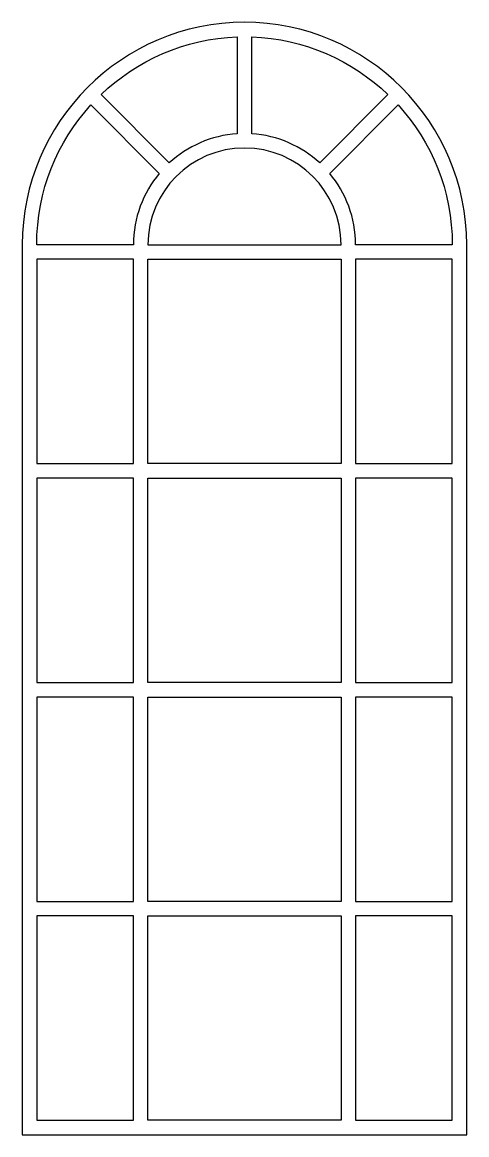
# Model space of a CAD drawing. Header units: centimetres. Extents: x 9.3 to 16.5, y -9 to 9.
import ezdxf

# ---------------------------------------------------------------- set-up
doc = ezdxf.new("R2010")
doc.units = ezdxf.units.CM
doc.header["$MEASUREMENT"] = 0
doc.layers.add('layer 1', color=7, linetype='Continuous')

msp = doc.modelspace()

# ---------------------------------------------------------------- linework, layer by layer
at = {"layer": 'layer 1', "color": 250, "lineweight": 30}
for points, knots in [([(16.54919, 5.40057), (16.54919, 5.40057), (16.54919, -9.00022), (16.54919, -9.00022), (16.54919, -9.00022), (16.54919, -9.00022), (9.3488, -9.00022), (9.3488, -9.00022), (9.3488, -9.00022), (9.3488, -9.00022), (9.3488, 5.40057), (9.3488, 5.40057), (9.3488, 5.40057), (9.3488, 7.38349), (10.96607, 9.00077), (12.94899, 9.00077), (12.94899, 9.00077), (14.93191, 9.00077), (16.54919, 7.38349), (16.54919, 5.40057)], [0, 0, 0, 0, 0.16666667, 0.16666667, 0.16666667, 0.16666667, 0.33333333, 0.33333333, 0.33333333, 0.33333333, 0.5, 0.5, 0.5, 0.5, 0.66666667, 0.66666667, 0.66666667, 0.66666667, 1, 1, 1, 1]), ([(12.8316, 8.76369), (11.97802, 8.73417), (11.20359, 8.38404), (10.62511, 7.83065), (10.62511, 7.83065), (10.62511, 7.83065), (11.73143, 6.72432), (11.73143, 6.72432), (11.73143, 6.72432), (12.02533, 6.99486), (12.40897, 7.16929), (12.8316, 7.19673), (12.8316, 7.19673), (12.8316, 7.19673), (12.8316, 8.76369), (12.8316, 8.76369)], [0, 0, 0, 0, 0.2, 0.2, 0.2, 0.2, 0.4, 0.4, 0.4, 0.4, 0.6, 0.6, 0.6, 0.6, 1, 1, 1, 1]), ([(15.27288, 7.83064), (14.6944, 8.38404), (13.91997, 8.73417), (13.06639, 8.76369), (13.06639, 8.76369), (13.06639, 8.76369), (13.06639, 7.19673), (13.06639, 7.19673), (13.06639, 7.19673), (13.48902, 7.16929), (13.87266, 6.99486), (14.16656, 6.72432), (14.16656, 6.72432), (14.16656, 6.72432), (15.27288, 7.83064), (15.27288, 7.83064)], [0, 0, 0, 0, 0.2, 0.2, 0.2, 0.2, 0.4, 0.4, 0.4, 0.4, 0.6, 0.6, 0.6, 0.6, 1, 1, 1, 1]), ([(10.46113, 7.66257), (9.91645, 7.06433), (9.58359, 6.27015), (9.58359, 5.40057), (9.58359, 5.40057), (9.58359, 5.40057), (11.1489, 5.40057), (11.1489, 5.40057), (11.1489, 5.40057), (11.1489, 5.83902), (11.30713, 6.24162), (11.5693, 6.5544), (11.5693, 6.5544), (11.5693, 6.5544), (10.46113, 7.66257), (10.46113, 7.66257)], [0, 0, 0, 0, 0.2, 0.2, 0.2, 0.2, 0.4, 0.4, 0.4, 0.4, 0.6, 0.6, 0.6, 0.6, 1, 1, 1, 1]), ([(14.74909, 5.40057), (14.74909, 5.40057), (16.3144, 5.40057), (16.3144, 5.40057), (16.3144, 5.40057), (16.3144, 6.27015), (15.98154, 7.06432), (15.43686, 7.66257), (15.43686, 7.66257), (15.43686, 7.66257), (14.32869, 6.5544), (14.32869, 6.5544), (14.32869, 6.5544), (14.59086, 6.24162), (14.74909, 5.83902), (14.74909, 5.40057)], [0, 0, 0, 0, 0.2, 0.2, 0.2, 0.2, 0.4, 0.4, 0.4, 0.4, 0.6, 0.6, 0.6, 0.6, 1, 1, 1, 1]), ([(12.94899, 6.96587), (13.81113, 6.96587), (14.5143, 6.26271), (14.5143, 5.40057), (14.5143, 5.40057), (14.5143, 5.40057), (11.38369, 5.40057), (11.38369, 5.40057), (11.38369, 5.40057), (11.38369, 6.26271), (12.08685, 6.96587), (12.94899, 6.96587)], [0, 0, 0, 0, 0.25, 0.25, 0.25, 0.25, 0.5, 0.5, 0.5, 0.5, 1, 1, 1, 1]), ([(9.58359, 5.16578), (9.58359, 5.16578), (11.1489, 5.16578), (11.1489, 5.16578), (11.1489, 5.16578), (11.1489, 5.16578), (11.1489, 1.85907), (11.1489, 1.85907), (11.1489, 1.85907), (11.1489, 1.85907), (9.58359, 1.85907), (9.58359, 1.85907), (9.58359, 1.85907), (9.58359, 1.85907), (9.58359, 5.16578), (9.58359, 5.16578)], [0, 0, 0, 0, 0.2, 0.2, 0.2, 0.2, 0.4, 0.4, 0.4, 0.4, 0.6, 0.6, 0.6, 0.6, 1, 1, 1, 1]), ([(14.5143, 5.16578), (14.5143, 5.16578), (11.38369, 5.16578), (11.38369, 5.16578), (11.38369, 5.16578), (11.38369, 5.16578), (11.38369, 1.85907), (11.38369, 1.85907), (11.38369, 1.85907), (11.38369, 1.85907), (14.5143, 1.85907), (14.5143, 1.85907), (14.5143, 1.85907), (14.5143, 1.85907), (14.5143, 5.16578), (14.5143, 5.16578)], [0, 0, 0, 0, 0.2, 0.2, 0.2, 0.2, 0.4, 0.4, 0.4, 0.4, 0.6, 0.6, 0.6, 0.6, 1, 1, 1, 1]), ([(14.74909, 5.16578), (14.74909, 5.16578), (16.3144, 5.16578), (16.3144, 5.16578), (16.3144, 5.16578), (16.3144, 5.16578), (16.3144, 1.85907), (16.3144, 1.85907), (16.3144, 1.85907), (16.3144, 1.85907), (14.74909, 1.85907), (14.74909, 1.85907), (14.74909, 1.85907), (14.74909, 1.85907), (14.74909, 5.16578), (14.74909, 5.16578)], [0, 0, 0, 0, 0.2, 0.2, 0.2, 0.2, 0.4, 0.4, 0.4, 0.4, 0.6, 0.6, 0.6, 0.6, 1, 1, 1, 1]), ([(9.58359, 1.62428), (9.58359, 1.62428), (11.1489, 1.62428), (11.1489, 1.62428), (11.1489, 1.62428), (11.1489, 1.62428), (11.1489, -1.68242), (11.1489, -1.68242), (11.1489, -1.68242), (11.1489, -1.68242), (9.58359, -1.68242), (9.58359, -1.68242), (9.58359, -1.68242), (9.58359, -1.68242), (9.58359, 1.62428), (9.58359, 1.62428)], [0, 0, 0, 0, 0.2, 0.2, 0.2, 0.2, 0.4, 0.4, 0.4, 0.4, 0.6, 0.6, 0.6, 0.6, 1, 1, 1, 1]), ([(14.5143, 1.62428), (14.5143, 1.62428), (11.38369, 1.62428), (11.38369, 1.62428), (11.38369, 1.62428), (11.38369, 1.62428), (11.38369, -1.68242), (11.38369, -1.68242), (11.38369, -1.68242), (11.38369, -1.68242), (14.5143, -1.68242), (14.5143, -1.68242), (14.5143, -1.68242), (14.5143, -1.68242), (14.5143, 1.62428), (14.5143, 1.62428)], [0, 0, 0, 0, 0.2, 0.2, 0.2, 0.2, 0.4, 0.4, 0.4, 0.4, 0.6, 0.6, 0.6, 0.6, 1, 1, 1, 1]), ([(14.74909, 1.62428), (14.74909, 1.62428), (16.3144, 1.62428), (16.3144, 1.62428), (16.3144, 1.62428), (16.3144, 1.62428), (16.3144, -1.68242), (16.3144, -1.68242), (16.3144, -1.68242), (16.3144, -1.68242), (14.74909, -1.68242), (14.74909, -1.68242), (14.74909, -1.68242), (14.74909, -1.68242), (14.74909, 1.62428), (14.74909, 1.62428)], [0, 0, 0, 0, 0.2, 0.2, 0.2, 0.2, 0.4, 0.4, 0.4, 0.4, 0.6, 0.6, 0.6, 0.6, 1, 1, 1, 1]), ([(9.58359, -1.91722), (9.58359, -1.91722), (11.1489, -1.91722), (11.1489, -1.91722), (11.1489, -1.91722), (11.1489, -1.91722), (11.1489, -5.22392), (11.1489, -5.22392), (11.1489, -5.22392), (11.1489, -5.22392), (9.58359, -5.22392), (9.58359, -5.22392), (9.58359, -5.22392), (9.58359, -5.22392), (9.58359, -1.91722), (9.58359, -1.91722)], [0, 0, 0, 0, 0.2, 0.2, 0.2, 0.2, 0.4, 0.4, 0.4, 0.4, 0.6, 0.6, 0.6, 0.6, 1, 1, 1, 1]), ([(14.5143, -1.91722), (14.5143, -1.91722), (11.38369, -1.91722), (11.38369, -1.91722), (11.38369, -1.91722), (11.38369, -1.91722), (11.38369, -5.22392), (11.38369, -5.22392), (11.38369, -5.22392), (11.38369, -5.22392), (14.5143, -5.22392), (14.5143, -5.22392), (14.5143, -5.22392), (14.5143, -5.22392), (14.5143, -1.91722), (14.5143, -1.91722)], [0, 0, 0, 0, 0.2, 0.2, 0.2, 0.2, 0.4, 0.4, 0.4, 0.4, 0.6, 0.6, 0.6, 0.6, 1, 1, 1, 1]), ([(14.74909, -1.91722), (14.74909, -1.91722), (16.3144, -1.91722), (16.3144, -1.91722), (16.3144, -1.91722), (16.3144, -1.91722), (16.3144, -5.22392), (16.3144, -5.22392), (16.3144, -5.22392), (16.3144, -5.22392), (14.74909, -5.22392), (14.74909, -5.22392), (14.74909, -5.22392), (14.74909, -5.22392), (14.74909, -1.91722), (14.74909, -1.91722)], [0, 0, 0, 0, 0.2, 0.2, 0.2, 0.2, 0.4, 0.4, 0.4, 0.4, 0.6, 0.6, 0.6, 0.6, 1, 1, 1, 1]), ([(9.58359, -5.45872), (9.58359, -5.45872), (11.1489, -5.45872), (11.1489, -5.45872), (11.1489, -5.45872), (11.1489, -5.45872), (11.1489, -8.76542), (11.1489, -8.76542), (11.1489, -8.76542), (11.1489, -8.76542), (9.58359, -8.76542), (9.58359, -8.76542), (9.58359, -8.76542), (9.58359, -8.76542), (9.58359, -5.45872), (9.58359, -5.45872)], [0, 0, 0, 0, 0.2, 0.2, 0.2, 0.2, 0.4, 0.4, 0.4, 0.4, 0.6, 0.6, 0.6, 0.6, 1, 1, 1, 1]), ([(14.5143, -5.45872), (14.5143, -5.45872), (11.38369, -5.45872), (11.38369, -5.45872), (11.38369, -5.45872), (11.38369, -5.45872), (11.38369, -8.76542), (11.38369, -8.76542), (11.38369, -8.76542), (11.38369, -8.76542), (14.5143, -8.76542), (14.5143, -8.76542), (14.5143, -8.76542), (14.5143, -8.76542), (14.5143, -5.45872), (14.5143, -5.45872)], [0, 0, 0, 0, 0.2, 0.2, 0.2, 0.2, 0.4, 0.4, 0.4, 0.4, 0.6, 0.6, 0.6, 0.6, 1, 1, 1, 1]), ([(14.74909, -5.45872), (14.74909, -5.45872), (16.3144, -5.45872), (16.3144, -5.45872), (16.3144, -5.45872), (16.3144, -5.45872), (16.3144, -8.76542), (16.3144, -8.76542), (16.3144, -8.76542), (16.3144, -8.76542), (14.74909, -8.76542), (14.74909, -8.76542), (14.74909, -8.76542), (14.74909, -8.76542), (14.74909, -5.45872), (14.74909, -5.45872)], [0, 0, 0, 0, 0.2, 0.2, 0.2, 0.2, 0.4, 0.4, 0.4, 0.4, 0.6, 0.6, 0.6, 0.6, 1, 1, 1, 1])]:
    msp.add_open_spline(points, degree=3, knots=knots, dxfattribs=at)

doc.saveas('drawing.dxf')
